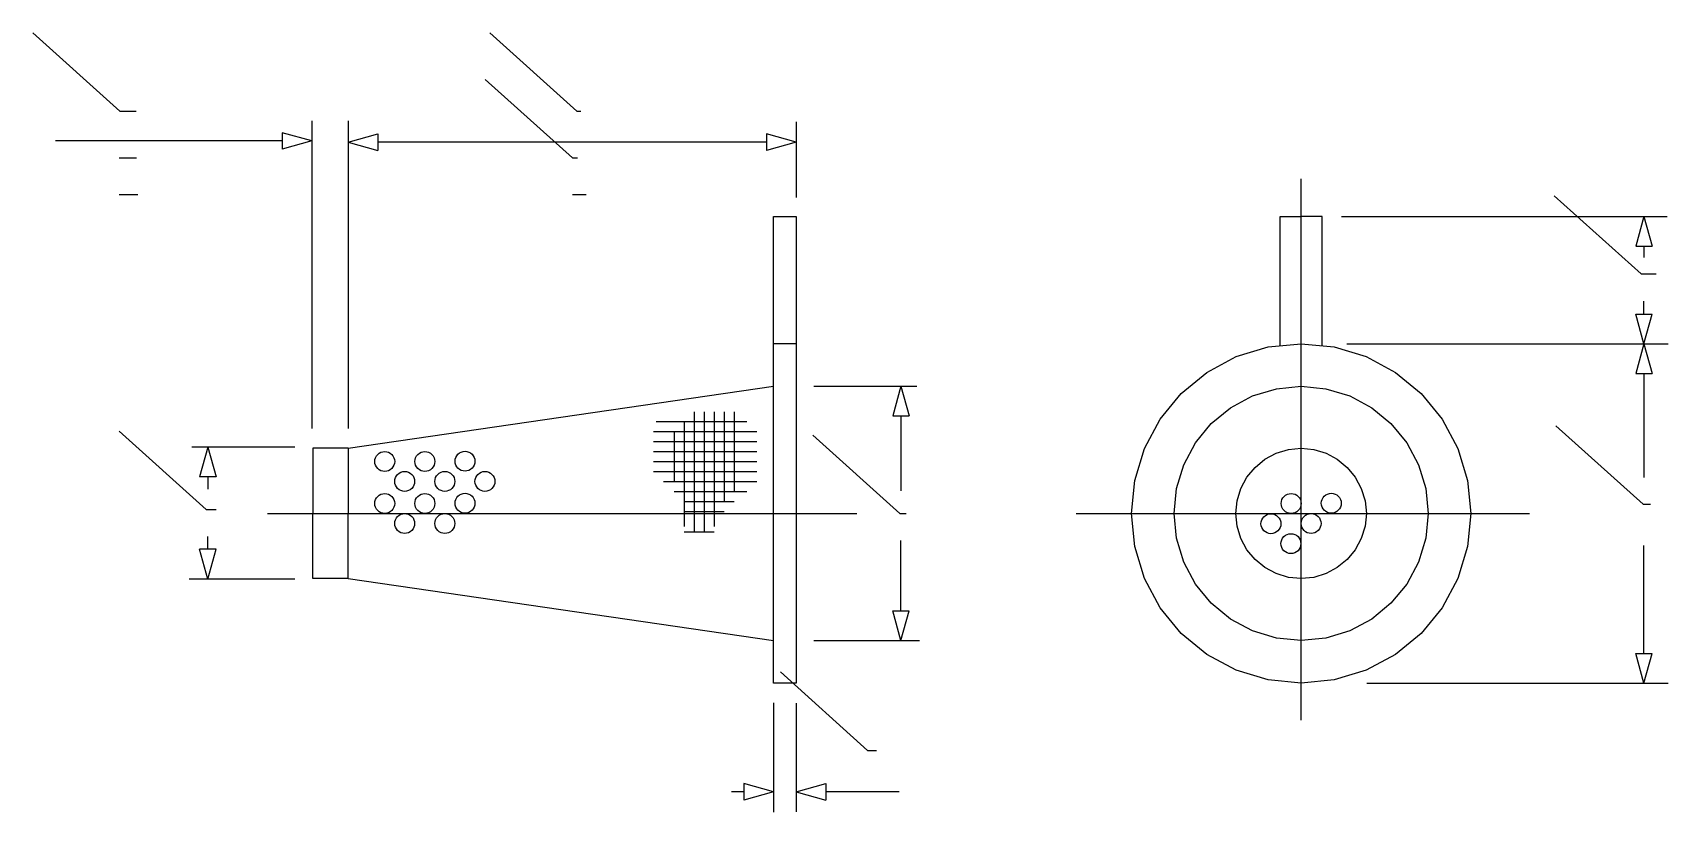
# Model space of a CAD drawing. Extents: x 205 to 1511, y 379 to 1001.
import ezdxf

# ---------------------------------------------------------------- set-up
doc = ezdxf.new("R2010")
doc.units = 0
doc.header["$MEASUREMENT"] = 0
doc.layers.get('0').update_dxf_attribs({"linetype": 'CONTINUOUS'})
doc.layers.add('-1', color=7, linetype='CONTINUOUS')
doc.layers.add('1', color=7, linetype='CONTINUOUS')

msp = doc.modelspace()

# ---------------------------------------------------------------- linework, layer by layer
at = {"layer": '-1', "color": 5, "linetype": 'Continuous'}
for p, q in [((274.1, 938.6), (287.1, 938.6)), ((639.4, 938.6), (642.4, 938.6)), ((635.8, 901.3), (639.8, 901.3)), ((1489.9, 808.5), (1501.9, 808.5)), ((343.1, 620.3), (351.1, 620.3)), ((897.5, 617.3), (902.5, 617.3)), ((1491.3, 624.6), (1497.3, 624.6)), ((871.7, 428.1), (878.7, 428.1))]:
    msp.add_line(p, q, dxfattribs=at)
at = {"layer": '-1', "color": 2, "linetype": 'Continuous'}
for p, q in [((273.5, 901.3), (287.5, 901.3)), ((273.5, 871.9), (288.5, 871.9)), ((635.8, 871.9), (646.8, 871.9))]:
    msp.add_line(p, q, dxfattribs=at)
at = {"linetype": 'Continuous'}
for p, q in [((274.1, 938.6), (204.5, 1001.2)), ((639.4, 938.6), (569.8, 1001.2)), ((635.8, 901.3), (566.2, 963.8)), ((1489.9, 808.5), (1420.3, 871)), ((343.1, 620.3), (273.5, 682.9)), ((897.5, 617.3), (827.9, 679.8)), ((1491.3, 624.6), (1421.7, 687.2)), ((871.7, 428.1), (802.1, 490.7))]:
    msp.add_line(p, q, dxfattribs=at)
at = {"layer": '1', "color": 3, "linetype": 'Continuous'}
for p, q in [((427.5, 930.9), (427.5, 685)), ((456.6, 930.9), (456.6, 685)), ((814.5, 929.9), (814.5, 869.7)), ((403.8, 921.3), (403.8, 908.2)), ((427.5, 914.8), (403.8, 921.3)), ((403.8, 921.3), (403.8, 908.2)), ((456.6, 913.8), (480.4, 920.3)), ((480.4, 920.3), (480.4, 907.2)), ((480.4, 920.3), (480.4, 907.2)), ((790.8, 920.3), (790.8, 907.2)), ((814.5, 913.8), (790.8, 920.3)), ((790.8, 920.3), (790.8, 907.2)), ((403.8, 914.8), (222.8, 914.8)), ((427.5, 914.8), (403.8, 908.2)), ((456.6, 913.8), (480.4, 907.2)), ((790.8, 913.8), (480.4, 913.8)), ((814.5, 913.8), (790.8, 907.2)), ((1250.4, 854.4), (1510.5, 854.4)), ((1492, 854.4), (1485.5, 830.7)), ((1492, 854.4), (1498.6, 830.7)), ((1485.5, 830.7), (1498.6, 830.7)), ((1485.5, 830.7), (1498.6, 830.7)), ((1492, 830.7), (1492, 821.6)), ((1492, 776.5), (1492, 786.7)), ((1485.5, 776.5), (1498.6, 776.5)), ((1492, 752.8), (1485.5, 776.5)), ((1485.5, 776.5), (1498.6, 776.5)), ((1492, 752.8), (1498.6, 776.5)), ((1254.5, 752.8), (1511.5, 752.8)), ((1492, 752.8), (1485.5, 729.1)), ((1492, 752.8), (1498.6, 729.1)), ((1485.5, 729.1), (1498.6, 729.1)), ((1485.5, 729.1), (1498.6, 729.1)), ((1492, 729.1), (1492, 646)), ((828.7, 718.8), (911.1, 718.8)), ((898.3, 718.8), (891.7, 695.1)), ((898.3, 718.8), (904.8, 695.1)), ((891.7, 695.1), (904.8, 695.1)), ((891.7, 695.1), (904.8, 695.1)), ((898.3, 695.1), (898.3, 635.4)), ((414, 670.2), (331.6, 670.2)), ((344.4, 670.2), (337.9, 646.5)), ((344.4, 670.2), (351, 646.5)), ((351, 646.5), (337.9, 646.5)), ((351, 646.5), (337.9, 646.5)), ((344.4, 646.5), (344.4, 636.7)), ((351, 588.7), (337.9, 588.7)), ((344.4, 564.9), (337.9, 588.7)), ((351, 588.7), (337.9, 588.7)), ((344.4, 588.7), (344.4, 598.8)), ((344.4, 564.9), (351, 588.7)), ((898.3, 539.4), (898.3, 595.7)), ((1492, 505.5), (1492, 591.7)), ((414, 564.9), (329.6, 564.9)), ((891.7, 539.4), (904.8, 539.4)), ((898.3, 515.7), (891.7, 539.4)), ((891.7, 539.4), (904.8, 539.4)), ((898.3, 515.7), (904.8, 539.4)), ((828.7, 515.7), (913.1, 515.7)), ((1485.5, 505.5), (1498.6, 505.5)), ((1492, 481.7), (1485.5, 505.5)), ((1485.5, 505.5), (1498.6, 505.5)), ((1492, 481.7), (1498.6, 505.5)), ((1270.5, 481.7), (1511.5, 481.7)), ((796.5, 466.1), (796.5, 378.6)), ((814.5, 465.9), (814.5, 378.9)), ((772.8, 395), (763, 395)), ((772.8, 401.6), (772.8, 388.4)), ((796.5, 395), (772.8, 401.6)), ((772.8, 401.6), (772.8, 388.4)), ((796.5, 395), (772.8, 388.4)), ((814.5, 395), (838.2, 401.6)), ((814.5, 395), (838.2, 388.4)), ((838.2, 401.6), (838.2, 388.4)), ((838.2, 401.6), (838.2, 388.4)), ((896.8, 395), (838.2, 395))]:
    msp.add_line(p, q, dxfattribs=at)
at = {"layer": '1', "color": 4, "linetype": 'Continuous'}
for p, q in [((1218.1, 452.2), (1218.1, 884.5)), ((392, 617.3), (863, 617.3)), ((1038.2, 617.3), (1400.7, 617.3))]:
    msp.add_line(p, q, dxfattribs=at)
at = {"layer": '1', "color": 7, "linetype": 'Continuous'}
for p, q in [((796.5, 481.7), (796.5, 854.4)), ((796.5, 854.4), (814.5, 854.4)), ((814.5, 854.4), (814.5, 481.7)), ((1201.4, 751.1), (1201.4, 854.4)), ((1201.4, 854.4), (1218.1, 854.4)), ((1234.8, 854.4), (1218.1, 854.4)), ((1234.8, 751.1), (1234.8, 854.4)), ((814.5, 752.8), (796.5, 752.8)), ((1166.2, 742.5), (1191.7, 750.2)), ((1191.7, 750.2), (1218.1, 752.8)), ((1218.1, 752.8), (1244.5, 750.2)), ((1244.5, 750.2), (1270, 742.5)), ((1142.8, 729.9), (1166.2, 742.5)), ((1270, 742.5), (1293.4, 729.9)), ((1122.3, 713.1), (1142.8, 729.9)), ((1293.4, 729.9), (1313.9, 713.1)), ((456.6, 669.3), (796.5, 718.8)), ((1105.4, 692.6), (1122.3, 713.1)), ((1161.7, 701.7), (1179.2, 711.1)), ((1179.2, 711.1), (1198.3, 716.8)), ((1198.3, 716.8), (1218.1, 718.8)), ((1218.1, 718.8), (1237.9, 716.8)), ((1237.9, 716.8), (1257, 711.1)), ((1257, 711.1), (1274.5, 701.7)), ((1313.9, 713.1), (1330.8, 692.6)), ((733.1, 698.3), (733.1, 602.7)), ((741.1, 698.3), (741.1, 602.7)), ((749.1, 698.3), (749.1, 606.8)), ((757.1, 698.3), (757.1, 626.7)), ((765.1, 698.3), (765.1, 634.7)), ((1146.3, 689.1), (1161.7, 701.7)), ((1274.5, 701.7), (1289.9, 689.1)), ((700.6, 682.8), (783.2, 682.8)), ((702.7, 690.8), (775.1, 690.8)), ((717, 682.8), (717, 642.7)), ((725.1, 690.9), (725.1, 606.8)), ((1092.9, 669.1), (1105.4, 692.6)), ((1133.7, 673.7), (1146.3, 689.1)), ((1289.9, 689.1), (1302.5, 673.7)), ((1330.8, 692.6), (1343.3, 669.1)), ((456.6, 669.3), (428.4, 669.3)), ((428.4, 669.3), (428.4, 617.3)), ((456.6, 669.3), (456.6, 617.3)), ((482.8, 666.1), (484.3, 666.6)), ((484.3, 666.6), (485.8, 666.7)), ((485.8, 666.7), (487.4, 666.6)), ((487.4, 666.6), (488.9, 666.1)), ((514.8, 666.1), (516.3, 666.6)), ((516.3, 666.6), (517.9, 666.7)), ((517.9, 666.7), (519.4, 666.6)), ((519.4, 666.6), (520.9, 666.1)), ((546.9, 666.3), (548.4, 666.8)), ((548.4, 666.8), (550, 667)), ((550, 667), (551.5, 666.8)), ((551.5, 666.8), (553, 666.3)), ((700.6, 674.8), (783.2, 674.8)), ((700.6, 666.8), (783.2, 666.8)), ((1085.2, 643.7), (1092.9, 669.1)), ((1124.3, 656.1), (1133.7, 673.7)), ((1198.2, 665.4), (1207.9, 668.3)), ((1207.9, 668.3), (1218.1, 669.3)), ((1218.1, 669.3), (1228.3, 668.3)), ((1228.3, 668.3), (1238, 665.4)), ((1302.5, 673.7), (1311.9, 656.1)), ((1343.3, 669.1), (1351, 643.7)), ((477.9, 658.8), (478, 660.3)), ((478, 657.2), (477.9, 658.8)), ((478, 660.3), (478.5, 661.8)), ((478.5, 655.7), (478, 657.2)), ((478.5, 661.8), (479.2, 663.2)), ((479.2, 654.4), (478.5, 655.7)), ((479.2, 663.2), (480.2, 664.4)), ((480.2, 653.1), (479.2, 654.4)), ((480.2, 664.4), (481.4, 665.4)), ((481.4, 665.4), (482.8, 666.1)), ((488.9, 666.1), (490.2, 665.4)), ((490.2, 665.4), (491.5, 664.4)), ((491.5, 664.4), (492.4, 663.2)), ((492.4, 654.4), (491.5, 653.1)), ((492.4, 663.2), (493.2, 661.8)), ((493.2, 655.7), (492.4, 654.4)), ((493.2, 661.8), (493.6, 660.3)), ((493.6, 657.2), (493.2, 655.7)), ((493.6, 660.3), (493.8, 658.8)), ((493.8, 658.8), (493.6, 657.2)), ((509.9, 658.8), (510.1, 660.3)), ((510.1, 657.2), (509.9, 658.8)), ((510.1, 660.3), (510.5, 661.8)), ((510.5, 655.7), (510.1, 657.2)), ((510.5, 661.8), (511.3, 663.2)), ((511.3, 654.4), (510.5, 655.7)), ((511.3, 663.2), (512.3, 664.4)), ((512.3, 653.1), (511.3, 654.4)), ((512.3, 664.4), (513.5, 665.4)), ((513.5, 665.4), (514.8, 666.1)), ((520.9, 666.1), (522.3, 665.4)), ((522.3, 665.4), (523.5, 664.4)), ((523.5, 664.4), (524.5, 663.2)), ((524.5, 654.4), (523.5, 653.1)), ((524.5, 663.2), (525.3, 661.8)), ((525.3, 655.7), (524.5, 654.4)), ((525.3, 661.8), (525.7, 660.3)), ((525.7, 657.2), (525.3, 655.7)), ((525.7, 660.3), (525.9, 658.8)), ((525.9, 658.8), (525.7, 657.2)), ((542, 659), (542.2, 660.5)), ((542.2, 657.4), (542, 659)), ((542.2, 660.5), (542.6, 662)), ((542.6, 655.9), (542.2, 657.4)), ((542.6, 662), (543.3, 663.4)), ((543.3, 654.6), (542.6, 655.9)), ((543.3, 663.4), (544.3, 664.6)), ((544.3, 653.4), (543.3, 654.6)), ((544.3, 664.6), (545.5, 665.6)), ((545.5, 665.6), (546.9, 666.3)), ((553, 666.3), (554.4, 665.6)), ((554.4, 665.6), (555.6, 664.6)), ((555.6, 664.6), (556.6, 663.4)), ((556.6, 654.6), (555.6, 653.4)), ((556.6, 663.4), (557.3, 662)), ((557.3, 655.9), (556.6, 654.6)), ((557.3, 662), (557.8, 660.5)), ((557.8, 657.4), (557.3, 655.9)), ((557.8, 660.5), (557.9, 659)), ((557.9, 659), (557.8, 657.4)), ((700.6, 658.7), (783.2, 658.7)), ((1118.5, 637.1), (1124.3, 656.1)), ((1174.8, 646.2), (1181.3, 654.1)), ((1181.3, 654.1), (1189.2, 660.6)), ((1189.2, 660.6), (1198.2, 665.4)), ((1238, 665.4), (1247, 660.6)), ((1247, 660.6), (1254.9, 654.1)), ((1254.9, 654.1), (1261.4, 646.2)), ((1311.9, 656.1), (1317.7, 637.1)), ((481.4, 652.2), (480.2, 653.1)), ((482.8, 651.4), (481.4, 652.2)), ((484.3, 651), (482.8, 651.4)), ((485.8, 650.8), (484.3, 651)), ((487.4, 651), (485.8, 650.8)), ((488.9, 651.4), (487.4, 651)), ((490.2, 652.2), (488.9, 651.4)), ((491.5, 653.1), (490.2, 652.2)), ((493.8, 642.8), (493.9, 644.4)), ((493.9, 641.3), (493.8, 642.8)), ((493.9, 644.4), (494.4, 645.9)), ((494.4, 639.8), (493.9, 641.3)), ((494.4, 645.9), (495.1, 647.3)), ((495.1, 647.3), (496.1, 648.5)), ((496.1, 648.5), (497.3, 649.5)), ((497.3, 649.5), (498.7, 650.2)), ((498.7, 650.2), (500.2, 650.7)), ((500.2, 650.7), (501.8, 650.8)), ((501.8, 650.8), (503.3, 650.7)), ((503.3, 650.7), (504.8, 650.2)), ((504.8, 650.2), (506.2, 649.5)), ((506.2, 649.5), (507.4, 648.5)), ((507.4, 648.5), (508.4, 647.3)), ((508.4, 647.3), (509.1, 645.9)), ((509.1, 645.9), (509.6, 644.4)), ((509.6, 641.3), (509.1, 639.8)), ((509.6, 644.4), (509.7, 642.8)), ((509.7, 642.8), (509.6, 641.3)), ((513.5, 652.2), (512.3, 653.1)), ((514.8, 651.4), (513.5, 652.2)), ((516.3, 651), (514.8, 651.4)), ((517.9, 650.8), (516.3, 651)), ((519.4, 651), (517.9, 650.8)), ((520.9, 651.4), (519.4, 651)), ((522.3, 652.2), (520.9, 651.4)), ((523.5, 653.1), (522.3, 652.2)), ((525.9, 642.8), (526, 644.4)), ((526, 641.3), (525.9, 642.8)), ((526, 644.4), (526.5, 645.9)), ((526.5, 639.8), (526, 641.3)), ((526.5, 645.9), (527.2, 647.3)), ((527.2, 647.3), (528.2, 648.5)), ((528.2, 648.5), (529.4, 649.5)), ((529.4, 649.5), (530.8, 650.2)), ((530.8, 650.2), (532.3, 650.7)), ((532.3, 650.7), (533.8, 650.8)), ((533.8, 650.8), (535.4, 650.7)), ((535.4, 650.7), (536.9, 650.2)), ((536.9, 650.2), (538.3, 649.5)), ((538.3, 649.5), (539.5, 648.5)), ((539.5, 648.5), (540.4, 647.3)), ((540.4, 647.3), (541.2, 645.9)), ((541.2, 645.9), (541.6, 644.4)), ((541.6, 641.3), (541.2, 639.8)), ((541.6, 644.4), (541.8, 642.8)), ((541.8, 642.8), (541.6, 641.3)), ((545.5, 652.4), (544.3, 653.4)), ((546.9, 651.6), (545.5, 652.4)), ((548.4, 651.2), (546.9, 651.6)), ((550, 651), (548.4, 651.2)), ((551.5, 651.2), (550, 651)), ((553, 651.6), (551.5, 651.2)), ((554.4, 652.4), (553, 651.6)), ((555.6, 653.4), (554.4, 652.4)), ((557.9, 642.8), (558.1, 644.4)), ((558.1, 641.3), (557.9, 642.8)), ((558.1, 644.4), (558.5, 645.9)), ((558.5, 639.8), (558.1, 641.3)), ((558.5, 645.9), (559.3, 647.3)), ((559.3, 647.3), (560.3, 648.5)), ((560.3, 648.5), (561.5, 649.5)), ((561.5, 649.5), (562.9, 650.2)), ((562.9, 650.2), (564.3, 650.7)), ((564.3, 650.7), (565.9, 650.8)), ((565.9, 650.8), (567.5, 650.7)), ((567.5, 650.7), (568.9, 650.2)), ((568.9, 650.2), (570.3, 649.5)), ((570.3, 649.5), (571.5, 648.5)), ((571.5, 648.5), (572.5, 647.3)), ((572.5, 647.3), (573.3, 645.9)), ((573.3, 645.9), (573.7, 644.4)), ((573.7, 641.3), (573.3, 639.8)), ((573.7, 644.4), (573.9, 642.8)), ((573.9, 642.8), (573.7, 641.3)), ((700.6, 650.7), (783.2, 650.7)), ((708.5, 642.7), (783.2, 642.7)), ((1082.6, 617.3), (1085.2, 643.7)), ((1170, 637.2), (1174.8, 646.2)), ((1261.4, 646.2), (1266.2, 637.2)), ((1351, 643.7), (1353.6, 617.3)), ((478, 626.8), (478.5, 628.3)), ((478.5, 628.3), (479.2, 629.7)), ((479.2, 629.7), (480.2, 630.9)), ((480.2, 630.9), (481.4, 631.9)), ((481.4, 631.9), (482.8, 632.6)), ((482.8, 632.6), (484.3, 633)), ((484.3, 633), (485.8, 633.2)), ((485.8, 633.2), (487.4, 633)), ((487.4, 633), (488.9, 632.6)), ((488.9, 632.6), (490.2, 631.9)), ((490.2, 631.9), (491.5, 630.9)), ((491.5, 630.9), (492.4, 629.7)), ((492.4, 629.7), (493.2, 628.3)), ((493.2, 628.3), (493.6, 626.8)), ((495.1, 638.4), (494.4, 639.8)), ((496.1, 637.2), (495.1, 638.4)), ((497.3, 636.2), (496.1, 637.2)), ((498.7, 635.5), (497.3, 636.2)), ((500.2, 635), (498.7, 635.5)), ((501.8, 634.9), (500.2, 635)), ((503.3, 635), (501.8, 634.9)), ((504.8, 635.5), (503.3, 635)), ((506.2, 636.2), (504.8, 635.5)), ((507.4, 637.2), (506.2, 636.2)), ((508.4, 638.4), (507.4, 637.2)), ((509.1, 639.8), (508.4, 638.4)), ((510.1, 626.8), (510.5, 628.3)), ((510.5, 628.3), (511.3, 629.7)), ((511.3, 629.7), (512.3, 630.9)), ((512.3, 630.9), (513.5, 631.9)), ((513.5, 631.9), (514.8, 632.6)), ((514.8, 632.6), (516.3, 633)), ((516.3, 633), (517.9, 633.2)), ((517.9, 633.2), (519.4, 633)), ((519.4, 633), (520.9, 632.6)), ((520.9, 632.6), (522.3, 631.9)), ((522.3, 631.9), (523.5, 630.9)), ((523.5, 630.9), (524.5, 629.7)), ((524.5, 629.7), (525.3, 628.3)), ((525.3, 628.3), (525.7, 626.8)), ((527.2, 638.4), (526.5, 639.8)), ((528.2, 637.2), (527.2, 638.4)), ((529.4, 636.2), (528.2, 637.2)), ((530.8, 635.5), (529.4, 636.2)), ((532.3, 635), (530.8, 635.5)), ((533.8, 634.9), (532.3, 635)), ((535.4, 635), (533.8, 634.9)), ((536.9, 635.5), (535.4, 635)), ((538.3, 636.2), (536.9, 635.5)), ((539.5, 637.2), (538.3, 636.2)), ((540.4, 638.4), (539.5, 637.2)), ((541.2, 639.8), (540.4, 638.4)), ((542.2, 627), (542.6, 628.5)), ((542.6, 628.5), (543.3, 629.9)), ((543.3, 629.9), (544.3, 631.1)), ((544.3, 631.1), (545.5, 632.1)), ((545.5, 632.1), (546.9, 632.8)), ((546.9, 632.8), (548.4, 633.3)), ((548.4, 633.3), (550, 633.4)), ((550, 633.4), (551.5, 633.3)), ((551.5, 633.3), (553, 632.8)), ((553, 632.8), (554.4, 632.1)), ((554.4, 632.1), (555.6, 631.1)), ((555.6, 631.1), (556.6, 629.9)), ((556.6, 629.9), (557.3, 628.5)), ((557.3, 628.5), (557.8, 627)), ((559.3, 638.4), (558.5, 639.8)), ((560.3, 637.2), (559.3, 638.4)), ((561.5, 636.2), (560.3, 637.2)), ((562.9, 635.5), (561.5, 636.2)), ((564.3, 635), (562.9, 635.5)), ((565.9, 634.9), (564.3, 635)), ((567.5, 635), (565.9, 634.9)), ((568.9, 635.5), (567.5, 635)), ((570.3, 636.2), (568.9, 635.5)), ((571.5, 637.2), (570.3, 636.2)), ((572.5, 638.4), (571.5, 637.2)), ((573.3, 639.8), (572.5, 638.4)), ((717, 634.7), (775.1, 634.7)), ((1116.6, 617.3), (1118.5, 637.1)), ((1166, 617.3), (1167, 627.4)), ((1167, 627.4), (1170, 637.2)), ((1202.3, 626.8), (1202.8, 628.3)), ((1202.8, 628.3), (1203.5, 629.7)), ((1203.5, 629.7), (1204.5, 630.9)), ((1204.5, 630.9), (1205.7, 631.9)), ((1205.7, 631.9), (1207.1, 632.6)), ((1207.1, 632.6), (1208.6, 633)), ((1208.6, 633), (1210.1, 633.2)), ((1210.1, 633.2), (1211.7, 633)), ((1211.7, 633), (1213.2, 632.6)), ((1213.2, 632.6), (1214.6, 631.9)), ((1214.6, 631.9), (1215.8, 630.9)), ((1215.8, 630.9), (1216.8, 629.7)), ((1216.8, 629.7), (1217.5, 628.3)), ((1217.5, 628.3), (1217.9, 626.8)), ((1234.4, 627), (1234.9, 628.5)), ((1234.9, 628.5), (1235.6, 629.9)), ((1235.6, 629.9), (1236.6, 631.1)), ((1236.6, 631.1), (1237.8, 632.1)), ((1237.8, 632.1), (1239.2, 632.8)), ((1239.2, 632.8), (1240.7, 633.3)), ((1240.7, 633.3), (1242.2, 633.4)), ((1242.2, 633.4), (1243.8, 633.3)), ((1243.8, 633.3), (1245.3, 632.8)), ((1245.3, 632.8), (1246.6, 632.1)), ((1246.6, 632.1), (1247.8, 631.1)), ((1247.8, 631.1), (1248.8, 629.9)), ((1248.8, 629.9), (1249.6, 628.5)), ((1249.6, 628.5), (1250, 627)), ((1266.2, 637.2), (1269.2, 627.4)), ((1269.2, 627.4), (1270.2, 617.3)), ((1317.7, 637.1), (1319.6, 617.3)), ((428.4, 565.2), (428.4, 617.3)), ((456.6, 565.2), (456.6, 617.3)), ((477.9, 625.2), (478, 626.8)), ((478, 623.7), (477.9, 625.2)), ((478.5, 622.2), (478, 623.7)), ((479.2, 620.8), (478.5, 622.2)), ((480.2, 619.6), (479.2, 620.8)), ((481.4, 618.6), (480.2, 619.6)), ((482.8, 617.9), (481.4, 618.6)), ((484.3, 617.4), (482.8, 617.9)), ((485.8, 617.3), (484.3, 617.4)), ((487.4, 617.4), (485.8, 617.3)), ((488.9, 617.9), (487.4, 617.4)), ((490.2, 618.6), (488.9, 617.9)), ((491.5, 619.6), (490.2, 618.6)), ((492.4, 620.8), (491.5, 619.6)), ((493.2, 622.2), (492.4, 620.8)), ((493.6, 623.7), (493.2, 622.2)), ((493.6, 626.8), (493.8, 625.2)), ((493.8, 625.2), (493.6, 623.7)), ((495.1, 613.7), (496.1, 614.9)), ((496.1, 614.9), (497.3, 615.9)), ((497.3, 615.9), (498.7, 616.7)), ((498.7, 616.7), (500.2, 617.1)), ((500.2, 617.1), (501.8, 617.3)), ((501.8, 617.3), (503.3, 617.1)), ((503.3, 617.1), (504.8, 616.7)), ((504.8, 616.7), (506.2, 615.9)), ((506.2, 615.9), (507.4, 614.9)), ((507.4, 614.9), (508.4, 613.7)), ((509.9, 625.2), (510.1, 626.8)), ((510.1, 623.7), (509.9, 625.2)), ((510.5, 622.2), (510.1, 623.7)), ((511.3, 620.8), (510.5, 622.2)), ((512.3, 619.6), (511.3, 620.8)), ((513.5, 618.6), (512.3, 619.6)), ((514.8, 617.9), (513.5, 618.6)), ((516.3, 617.4), (514.8, 617.9)), ((517.9, 617.3), (516.3, 617.4)), ((519.4, 617.4), (517.9, 617.3)), ((520.9, 617.9), (519.4, 617.4)), ((522.3, 618.6), (520.9, 617.9)), ((523.5, 619.6), (522.3, 618.6)), ((524.5, 620.8), (523.5, 619.6)), ((525.3, 622.2), (524.5, 620.8)), ((525.7, 623.7), (525.3, 622.2)), ((525.7, 626.8), (525.9, 625.2)), ((525.9, 625.2), (525.7, 623.7)), ((527.2, 613.7), (528.2, 614.9)), ((528.2, 614.9), (529.4, 615.9)), ((529.4, 615.9), (530.8, 616.7)), ((530.8, 616.7), (532.3, 617.1)), ((532.3, 617.1), (533.8, 617.3)), ((533.8, 617.3), (535.4, 617.1)), ((535.4, 617.1), (536.9, 616.7)), ((536.9, 616.7), (538.3, 615.9)), ((538.3, 615.9), (539.5, 614.9)), ((539.5, 614.9), (540.4, 613.7)), ((542, 625.4), (542.2, 627)), ((542.2, 623.9), (542, 625.4)), ((542.6, 622.4), (542.2, 623.9)), ((543.3, 621), (542.6, 622.4)), ((544.3, 619.8), (543.3, 621)), ((545.5, 618.8), (544.3, 619.8)), ((546.9, 618.1), (545.5, 618.8)), ((548.4, 617.6), (546.9, 618.1)), ((550, 617.5), (548.4, 617.6)), ((551.5, 617.6), (550, 617.5)), ((553, 618.1), (551.5, 617.6)), ((554.4, 618.8), (553, 618.1)), ((555.6, 619.8), (554.4, 618.8)), ((556.6, 621), (555.6, 619.8)), ((557.3, 622.4), (556.6, 621)), ((557.8, 623.9), (557.3, 622.4)), ((557.8, 627), (557.9, 625.4)), ((557.9, 625.4), (557.8, 623.9)), ((725.1, 626.7), (765.1, 626.7)), ((725.1, 618.7), (757.1, 618.7)), ((1085.2, 590.8), (1082.6, 617.3)), ((1118.5, 597.5), (1116.6, 617.3)), ((1167, 607.1), (1166, 617.3)), ((1187.4, 613.5), (1188.4, 614.7)), ((1188.4, 614.7), (1189.6, 615.7)), ((1189.6, 615.7), (1190.9, 616.4)), ((1190.9, 616.4), (1192.4, 616.9)), ((1192.4, 616.9), (1194, 617.1)), ((1194, 617.1), (1195.5, 616.9)), ((1195.5, 616.9), (1197, 616.4)), ((1197, 616.4), (1198.4, 615.7)), ((1198.4, 615.7), (1199.6, 614.7)), ((1199.6, 614.7), (1200.6, 613.5)), ((1202.2, 625.2), (1202.3, 626.8)), ((1202.3, 623.7), (1202.2, 625.2)), ((1202.8, 622.2), (1202.3, 623.7)), ((1203.5, 620.8), (1202.8, 622.2)), ((1204.5, 619.6), (1203.5, 620.8)), ((1205.7, 618.6), (1204.5, 619.6)), ((1207.1, 617.9), (1205.7, 618.6)), ((1208.6, 617.4), (1207.1, 617.9)), ((1210.1, 617.3), (1208.6, 617.4)), ((1211.7, 617.4), (1210.1, 617.3)), ((1213.2, 617.9), (1211.7, 617.4)), ((1214.6, 618.6), (1213.2, 617.9)), ((1215.8, 619.6), (1214.6, 618.6)), ((1216.8, 620.8), (1215.8, 619.6)), ((1217.5, 622.2), (1216.8, 620.8)), ((1217.9, 623.7), (1217.5, 622.2)), ((1217.9, 626.8), (1218.1, 625.2)), ((1218.1, 625.2), (1217.9, 623.7)), ((1219.4, 613.7), (1220.4, 614.9)), ((1220.4, 614.9), (1221.6, 615.9)), ((1221.6, 615.9), (1223, 616.7)), ((1223, 616.7), (1224.5, 617.1)), ((1224.5, 617.1), (1226.1, 617.3)), ((1226.1, 617.3), (1227.6, 617.1)), ((1227.6, 617.1), (1229.1, 616.7)), ((1229.1, 616.7), (1230.5, 615.9)), ((1230.5, 615.9), (1231.7, 614.9)), ((1231.7, 614.9), (1232.7, 613.7)), ((1234.2, 625.4), (1234.4, 627)), ((1234.4, 623.9), (1234.2, 625.4)), ((1234.9, 622.4), (1234.4, 623.9)), ((1235.6, 621), (1234.9, 622.4)), ((1236.6, 619.8), (1235.6, 621)), ((1237.8, 618.8), (1236.6, 619.8)), ((1239.2, 618.1), (1237.8, 618.8)), ((1240.7, 617.6), (1239.2, 618.1)), ((1242.2, 617.5), (1240.7, 617.6)), ((1243.8, 617.6), (1242.2, 617.5)), ((1245.3, 618.1), (1243.8, 617.6)), ((1246.6, 618.8), (1245.3, 618.1)), ((1247.8, 619.8), (1246.6, 618.8)), ((1248.8, 621), (1247.8, 619.8)), ((1249.6, 622.4), (1248.8, 621)), ((1250, 623.9), (1249.6, 622.4)), ((1250, 627), (1250.2, 625.4)), ((1250.2, 625.4), (1250, 623.9)), ((1270.2, 617.3), (1269.2, 607.1)), ((1319.6, 617.3), (1317.7, 597.5)), ((1353.6, 617.3), (1351, 590.8)), ((493.8, 609.3), (493.9, 610.8)), ((493.9, 607.7), (493.8, 609.3)), ((493.9, 610.8), (494.4, 612.3)), ((494.4, 606.2), (493.9, 607.7)), ((494.4, 612.3), (495.1, 613.7)), ((495.1, 604.9), (494.4, 606.2)), ((496.1, 603.7), (495.1, 604.9)), ((497.3, 602.7), (496.1, 603.7)), ((498.7, 601.9), (497.3, 602.7)), ((500.2, 601.5), (498.7, 601.9)), ((501.8, 601.3), (500.2, 601.5)), ((503.3, 601.5), (501.8, 601.3)), ((504.8, 601.9), (503.3, 601.5)), ((506.2, 602.7), (504.8, 601.9)), ((507.4, 603.7), (506.2, 602.7)), ((508.4, 604.9), (507.4, 603.7)), ((508.4, 613.7), (509.1, 612.3)), ((509.1, 606.2), (508.4, 604.9)), ((509.1, 612.3), (509.6, 610.8)), ((509.6, 607.7), (509.1, 606.2)), ((509.6, 610.8), (509.7, 609.3)), ((509.7, 609.3), (509.6, 607.7)), ((525.9, 609.3), (526, 610.8)), ((526, 607.7), (525.9, 609.3)), ((526, 610.8), (526.5, 612.3)), ((526.5, 606.2), (526, 607.7)), ((526.5, 612.3), (527.2, 613.7)), ((527.2, 604.9), (526.5, 606.2)), ((528.2, 603.7), (527.2, 604.9)), ((529.4, 602.7), (528.2, 603.7)), ((530.8, 601.9), (529.4, 602.7)), ((532.3, 601.5), (530.8, 601.9)), ((533.8, 601.3), (532.3, 601.5)), ((535.4, 601.5), (533.8, 601.3)), ((536.9, 601.9), (535.4, 601.5)), ((538.3, 602.7), (536.9, 601.9)), ((539.5, 603.7), (538.3, 602.7)), ((540.4, 604.9), (539.5, 603.7)), ((540.4, 613.7), (541.2, 612.3)), ((541.2, 606.2), (540.4, 604.9)), ((541.2, 612.3), (541.6, 610.8)), ((541.6, 607.7), (541.2, 606.2)), ((541.6, 610.8), (541.8, 609.3)), ((541.8, 609.3), (541.6, 607.7)), ((725.1, 602.7), (749.1, 602.7)), ((1170, 597.3), (1167, 607.1)), ((1186, 609.1), (1186.2, 610.6)), ((1186.2, 607.5), (1186, 609.1)), ((1186.2, 610.6), (1186.6, 612.1)), ((1186.6, 606), (1186.2, 607.5)), ((1186.6, 612.1), (1187.4, 613.5)), ((1187.4, 604.7), (1186.6, 606)), ((1188.4, 603.5), (1187.4, 604.7)), ((1189.6, 602.5), (1188.4, 603.5)), ((1190.9, 601.7), (1189.6, 602.5)), ((1192.4, 601.3), (1190.9, 601.7)), ((1194, 601.1), (1192.4, 601.3)), ((1195.5, 601.3), (1194, 601.1)), ((1197, 601.7), (1195.5, 601.3)), ((1198.4, 602.5), (1197, 601.7)), ((1199.6, 603.5), (1198.4, 602.5)), ((1200.6, 604.7), (1199.6, 603.5)), ((1200.6, 613.5), (1201.4, 612.1)), ((1201.4, 606), (1200.6, 604.7)), ((1201.4, 612.1), (1201.8, 610.6)), ((1201.8, 607.5), (1201.4, 606)), ((1201.8, 610.6), (1202, 609.1)), ((1202, 609.1), (1201.8, 607.5)), ((1218.1, 609.3), (1218.3, 610.8)), ((1218.3, 607.7), (1218.1, 609.3)), ((1218.3, 610.8), (1218.7, 612.3)), ((1218.7, 606.2), (1218.3, 607.7)), ((1218.7, 612.3), (1219.4, 613.7)), ((1219.4, 604.9), (1218.7, 606.2)), ((1220.4, 603.7), (1219.4, 604.9)), ((1221.6, 602.7), (1220.4, 603.7)), ((1223, 601.9), (1221.6, 602.7)), ((1224.5, 601.5), (1223, 601.9)), ((1226.1, 601.3), (1224.5, 601.5)), ((1227.6, 601.5), (1226.1, 601.3)), ((1229.1, 601.9), (1227.6, 601.5)), ((1230.5, 602.7), (1229.1, 601.9)), ((1231.7, 603.7), (1230.5, 602.7)), ((1232.7, 604.9), (1231.7, 603.7)), ((1232.7, 613.7), (1233.4, 612.3)), ((1233.4, 606.2), (1232.7, 604.9)), ((1233.4, 612.3), (1233.9, 610.8)), ((1233.9, 607.7), (1233.4, 606.2)), ((1233.9, 610.8), (1234, 609.3)), ((1234, 609.3), (1233.9, 607.7)), ((1269.2, 607.1), (1266.2, 597.3)), ((1092.9, 565.4), (1085.2, 590.8)), ((1124.3, 578.4), (1118.5, 597.5)), ((1174.8, 588.3), (1170, 597.3)), ((1181.3, 580.4), (1174.8, 588.3)), ((1202, 593.2), (1202.1, 594.7)), ((1202.1, 591.6), (1202, 593.2)), ((1202.1, 594.7), (1202.6, 596.2)), ((1202.6, 590.1), (1202.1, 591.6)), ((1202.6, 596.2), (1203.3, 597.6)), ((1203.3, 588.7), (1202.6, 590.1)), ((1203.3, 597.6), (1204.3, 598.8)), ((1204.3, 587.5), (1203.3, 588.7)), ((1204.3, 598.8), (1205.5, 599.8)), ((1205.5, 599.8), (1206.9, 600.5)), ((1206.9, 600.5), (1208.4, 601)), ((1208.4, 601), (1209.9, 601.1)), ((1209.9, 601.1), (1211.5, 601)), ((1211.5, 601), (1213, 600.5)), ((1213, 600.5), (1214.4, 599.8)), ((1214.4, 599.8), (1215.6, 598.8)), ((1215.6, 598.8), (1216.5, 597.6)), ((1216.5, 588.7), (1215.6, 587.5)), ((1216.5, 597.6), (1217.3, 596.2)), ((1217.3, 590.1), (1216.5, 588.7)), ((1217.3, 596.2), (1217.7, 594.7)), ((1217.7, 591.6), (1217.3, 590.1)), ((1217.7, 594.7), (1217.9, 593.2)), ((1217.9, 593.2), (1217.7, 591.6)), ((1261.4, 588.3), (1254.9, 580.4)), ((1266.2, 597.3), (1261.4, 588.3)), ((1317.7, 597.5), (1311.9, 578.4)), ((1351, 590.8), (1343.3, 565.4)), ((1133.7, 560.9), (1124.3, 578.4)), ((1189.2, 574), (1181.3, 580.4)), ((1205.5, 586.5), (1204.3, 587.5)), ((1206.9, 585.8), (1205.5, 586.5)), ((1208.4, 585.3), (1206.9, 585.8)), ((1209.9, 585.2), (1208.4, 585.3)), ((1211.5, 585.3), (1209.9, 585.2)), ((1213, 585.8), (1211.5, 585.3)), ((1214.4, 586.5), (1213, 585.8)), ((1215.6, 587.5), (1214.4, 586.5)), ((1254.9, 580.4), (1247, 574)), ((1311.9, 578.4), (1302.5, 560.9)), ((456.6, 565.2), (428.4, 565.2)), ((456.6, 565.2), (796.5, 515.7)), ((1105.4, 542), (1092.9, 565.4)), ((1198.2, 569.2), (1189.2, 574)), ((1207.9, 566.2), (1198.2, 569.2)), ((1218.1, 565.2), (1207.9, 566.2)), ((1228.3, 566.2), (1218.1, 565.2)), ((1238, 569.2), (1228.3, 566.2)), ((1247, 574), (1238, 569.2)), ((1343.3, 565.4), (1330.8, 542)), ((1146.3, 545.5), (1133.7, 560.9)), ((1302.5, 560.9), (1289.9, 545.5)), ((1122.3, 521.4), (1105.4, 542)), ((1161.7, 532.8), (1146.3, 545.5)), ((1289.9, 545.5), (1274.5, 532.8)), ((1330.8, 542), (1313.9, 521.4)), ((1179.2, 523.5), (1161.7, 532.8)), ((1198.3, 517.7), (1179.2, 523.5)), ((1257, 523.5), (1237.9, 517.7)), ((1274.5, 532.8), (1257, 523.5)), ((1142.8, 504.6), (1122.3, 521.4)), ((1218.1, 515.7), (1198.3, 517.7)), ((1237.9, 517.7), (1218.1, 515.7)), ((1313.9, 521.4), (1293.4, 504.6)), ((1166.2, 492.1), (1142.8, 504.6)), ((1293.4, 504.6), (1270, 492.1)), ((1191.7, 484.3), (1166.2, 492.1)), ((1218.1, 481.7), (1191.7, 484.3)), ((1244.5, 484.3), (1218.1, 481.7)), ((1270, 492.1), (1244.5, 484.3)), ((814.5, 481.7), (796.5, 481.7))]:
    msp.add_line(p, q, dxfattribs=at)

doc.saveas('drawing.dxf')
